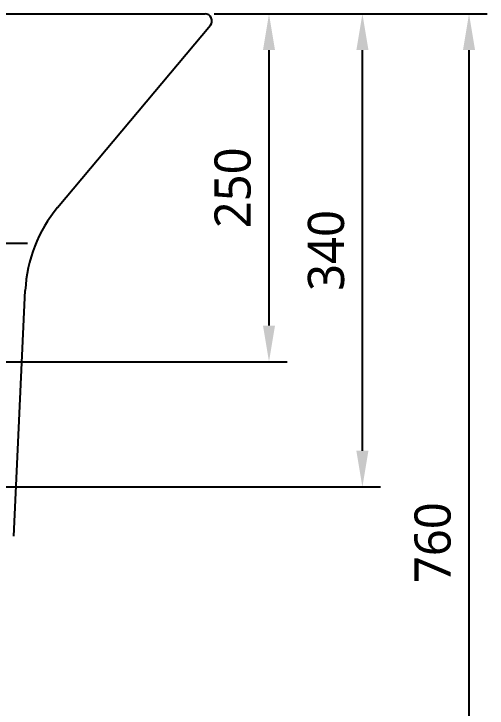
# Model space of a CAD drawing. Extents: x 7158 to 10258, y -4678 to -2578.
# Drawn here: x 8498.6 to 8838.5, y -4251.4 to -3752.5 of the extents above; entities that cross this region are included whole.
import ezdxf

# ---------------------------------------------------------------- set-up
doc = ezdxf.new("R2010")
doc.units = 0
doc.header["$LTSCALE"] = 20
doc.header["$MEASUREMENT"] = 0
doc.layers.get('0').update_dxf_attribs({"linetype": 'CONTINUOUS'})
doc.layers.get('DEFPOINTS').update_dxf_attribs({"linetype": 'CONTINUOUS'})
doc.layers.add('1', color=1, linetype='CONTINUOUS')
doc.styles.get("Standard").update_dxf_attribs({"font": 'NanumGothic.ttf'})
doc.dimstyles.get("Standard").update_dxf_attribs({"dimtxt": 2.5, "dimasz": 2, "dimexe": 2, "dimexo": 1, "dimgap": 1.5, "dimtad": 1, "dimdec": 0, "dimlfac": 10, "dimrnd": 0.5, "dimzin": 0, "dimdsep": 46, "dimtxsty": 'Standard', "dimcen": 0, "dimclrt": 2, "dimadec": 0, "dimazin": 0, "dimtfac": 1, "dimtdec": 0, "dimtmove": 0, "dimatfit": 3, "dimfxl": 1, "dimtolj": 1, "dimtzin": 0, "dimarcsym": 0})

# ---------------------------------------------------------------- blocks, each defined once
blk = doc.blocks.new('*D54')
at = {"layer": '1', "color": 3, "lineweight": -2, "transparency": 16777216}
for p, q in [((8642.4, -3752.52), (8838.52, -3752.52)), ((8825.52, -4486.52), (8825.52, -3778.52)), ((8664.9, -4512.52), (8838.52, -4512.52))]:
    blk.add_line(p, q, dxfattribs=at)
at = {"layer": '1', "color": 3, "transparency": 16777216}
for points in [[(8821.18, -3778.52), (8829.85, -3778.52), (8825.52, -3752.52)], [(8821.18, -4486.52), (8829.85, -4486.52), (8825.52, -4512.52)]]:
    blk.add_solid(points, dxfattribs=at)
at = {"layer": 'DEFPOINTS', "color": 0, "transparency": 16777216}
for p in [(8635.9, -3752.52), (8825.52, -3752.52), (8658.4, -4512.52)]:
    blk.add_point(p, dxfattribs=at)
at = {"layer": '1', "color": 2, "transparency": 16777216, "insert": (8799.52, -4132.52), "char_height": 26, "attachment_point": 5, "rotation": 90}
blk.add_mtext('\\A1;760', dxfattribs=at)
blk = doc.blocks.new('*D55')
at = {"layer": '1', "color": 3, "lineweight": -2, "transparency": 16777216}
for p, q in [((8642.4, -3752.52), (8694.86, -3752.52)), ((8681.86, -3976.52), (8681.86, -3778.52)), ((8490.9, -4002.52), (8694.86, -4002.52))]:
    blk.add_line(p, q, dxfattribs=at)
at = {"layer": '1', "color": 3, "transparency": 16777216}
for points in [[(8677.53, -3778.52), (8686.19, -3778.52), (8681.86, -3752.52)], [(8677.53, -3976.52), (8686.19, -3976.52), (8681.86, -4002.52)]]:
    blk.add_solid(points, dxfattribs=at)
at = {"layer": 'DEFPOINTS', "color": 0, "transparency": 16777216}
for p in [(8635.9, -3752.52), (8681.86, -3752.52), (8484.4, -4002.52)]:
    blk.add_point(p, dxfattribs=at)
at = {"layer": '1', "color": 2, "transparency": 16777216, "insert": (8655.86, -3877.52), "char_height": 26, "attachment_point": 5, "rotation": 90}
blk.add_mtext('\\A1;250', dxfattribs=at)
blk = doc.blocks.new('*D56')
at = {"layer": '1', "color": 3, "lineweight": -2, "transparency": 16777216}
for p, q in [((8642.4, -3752.52), (8761.95, -3752.52)), ((8748.95, -4066.52), (8748.95, -3778.52)), ((8397.4, -4092.52), (8761.95, -4092.52))]:
    blk.add_line(p, q, dxfattribs=at)
at = {"layer": '1', "color": 3, "transparency": 16777216}
for points in [[(8744.62, -3778.52), (8753.28, -3778.52), (8748.95, -3752.52)], [(8744.62, -4066.52), (8753.28, -4066.52), (8748.95, -4092.52)]]:
    blk.add_solid(points, dxfattribs=at)
at = {"layer": 'DEFPOINTS', "color": 0, "transparency": 16777216}
for p in [(8635.9, -3752.52), (8748.95, -3752.52), (8390.9, -4092.52)]:
    blk.add_point(p, dxfattribs=at)
at = {"layer": '1', "color": 2, "transparency": 16777216, "insert": (8722.95, -3922.52), "char_height": 26, "attachment_point": 5, "rotation": 90}
blk.add_mtext('\\A1;340', dxfattribs=at)

msp = doc.modelspace()

# ---------------------------------------------------------------- linework, layer by layer
for p, q in [((8080.9, -3752.52), (8635.9, -3752.52)), ((8530.06, -3891.65), (8639.73, -3760.73)), ((8508.4, -3917.52), (8358.4, -3917.52)), ((8498.62, -4127.75), (8506.83, -3951.22))]:
    msp.add_line(p, q)
for centre, radius, start, end in [((8635.9, -3757.52), 5, 320.0491, 90), ((8606.72, -3955.87), 100, 140.0491, 177.337)]:
    msp.add_arc(centre, radius, start, end)

# ---------------------------------------------------------------- dimensions: what is measured, and where the dimension line sits
at = {"layer": '1'}
for base, p1, picture, middle in [((8748.95, -3752.52), (8390.9, -4092.52), '*D56', (8722.95, -3922.52)), ((8825.52, -3752.52), (8658.4, -4512.52), '*D54', (8799.52, -4132.52))]:
    dim = msp.add_linear_dim(base=base, p1=p1, p2=(8635.9, -3752.52), angle=90, dimstyle='Standard', override={"dimscale": 1.3, "dimtxt": 20, "dimasz": 20, "dimexe": 10, "dimexo": 5, "dimgap": 10, "dimlfac": 1, "dimzin": 8, "dimclrd": 3, "dimclre": 3, "dimfxl": 1.25, "dimarcsym": 1}, dxfattribs=at)
    dim.commit()
    dim.dimension.update_dxf_attribs({"geometry": picture, "text_midpoint": middle})
dim = msp.add_linear_dim(base=(8681.86, -3752.52), p1=(8484.4, -4002.52), p2=(8635.9, -3752.52), angle=90, text='250', dimstyle='Standard', override={"dimscale": 1.3, "dimtxt": 20, "dimasz": 20, "dimexe": 10, "dimexo": 5, "dimgap": 10, "dimlfac": 1, "dimzin": 8, "dimclrd": 3, "dimclre": 3, "dimfxl": 1.25, "dimarcsym": 1}, dxfattribs=at)
dim.commit()
dim.dimension.update_dxf_attribs({"geometry": '*D55', "text_midpoint": (8655.86, -3877.52)})

doc.saveas('drawing.dxf')
